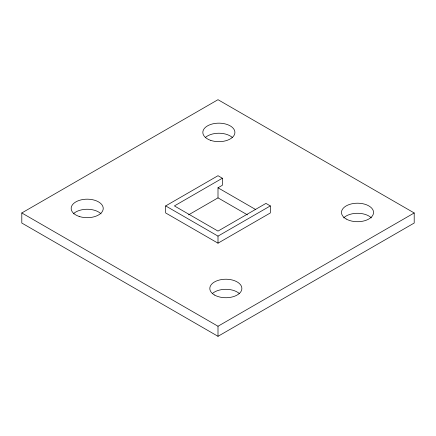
<?xml version="1.0" encoding="UTF-8"?>
<svg xmlns="http://www.w3.org/2000/svg" width="436" height="436" viewBox="0 0 436 436"><rect width="100%" height="100%" fill="white"/><g stroke="black" fill="none" stroke-linecap="round" stroke-linejoin="round"><path stroke-width="0.65" d="M21.8 212.964L218 99.691L414.2 212.964L414.2 223.036L218 336.309L21.8 223.036L21.8 212.964L218 326.242L414.2 212.964M222.36 178.226L174.4 205.917L218 231.091L265.96 203.399L270.32 205.917L270.32 212.964L218 243.174L165.68 212.964L165.68 205.917L218 175.708L222.36 178.226L222.36 185.278L218 187.791L218 197.862L188.543 214.872M165.68 205.917L218 236.121L270.32 205.917M218 187.791L255.709 209.563M218 197.862L247.457 214.872M218 236.121L218 243.174M218 326.242L218 336.309M343.639 217.902A16.034 9.254 0 0 1 371.401 217.902M205.427 137.444A16.034 9.254 0 0 1 232.317 137.444M73.319 213.874A16.034 9.254 0 0 1 101.081 213.874M212.403 293.51A16.034 9.254 0 0 1 239.293 293.51M214.512 295.025A16.034 9.254 0 0 0 241.331 290.877A16.034 9.254 0 0 0 221.701 279.541A16.034 9.254 0 0 0 214.512 295.025M79.183 216.452A16.034 9.254 0 0 0 103.234 208.435A16.034 9.254 0 0 0 79.183 200.418A16.034 9.254 0 0 0 79.183 216.452M346.184 219.008A16.034 9.254 0 0 0 373.003 214.855A16.034 9.254 0 0 0 353.373 203.519A16.034 9.254 0 0 0 346.184 219.008M210.855 140.43A16.034 9.254 0 0 0 234.906 132.413A16.034 9.254 0 0 0 210.855 124.396A16.034 9.254 0 0 0 210.855 140.43"/></g></svg>
